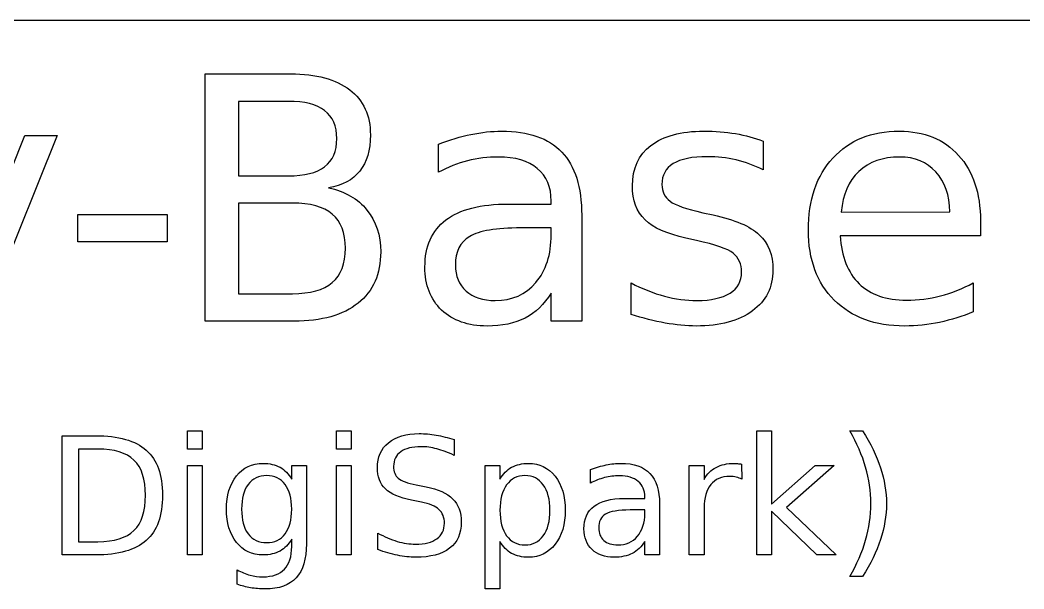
# Model space of a CAD drawing. Extents: x 9 to 461, y 6 to 31.
# Drawn here: x 81.01 to 101.88, y 18.67 to 30.5 of the extents above; entities that cross this region are included whole.
import ezdxf

# ---------------------------------------------------------------- set-up
doc = ezdxf.new("R2010")
doc.units = 0
doc.layers.get('0').update_dxf_attribs({"linetype": 'CONTINUOUS'})

msp = doc.modelspace()

# ---------------------------------------------------------------- linework, layer by layer
at = {"color": 7}
msp.add_line((13.675, 30.5), (153.675, 30.5), dxfattribs=at)
at = {"color": 3}
for p, q in [((84.858388, 29.38199), (86.636057, 29.38199)), ((84.858388, 24.238462), (84.858388, 29.38199)), ((85.554297, 28.810104), (85.554297, 27.259811)), ((86.584381, 28.810104), (85.554297, 28.810104)), ((79.900895, 25.079066), (81.106679, 28.096969)), ((81.778472, 28.096969), (80.083485, 23.880173)), ((81.106679, 28.096969), (81.778472, 28.096969)), ((96.454579, 27.983281), (96.454579, 27.383835)), ((96.454579, 27.983281), (96.454579, 27.983281)), ((89.709082, 27.335604), (89.709082, 27.921269)), ((85.554297, 27.259811), (86.584381, 27.259811)), ((92.051747, 26.674145), (92.051747, 26.736157)), ((85.554297, 26.694816), (85.554297, 24.810348)), ((86.670508, 26.694816), (85.554297, 26.694816)), ((91.162913, 26.674145), (92.051747, 26.674145)), ((98.080664, 26.50878), (100.340646, 26.512225)), ((82.20911, 26.453659), (84.066016, 26.453659)), ((82.20911, 25.888663), (82.20911, 26.453659)), ((84.066016, 26.453659), (84.066016, 25.888663)), ((92.685645, 26.439878), (92.685645, 24.238462)), ((92.685645, 26.439878), (92.685645, 26.439878)), ((95.200564, 26.495), (95.417605, 26.446769)), ((100.974544, 26.32619), (100.974544, 26.016132)), ((100.974544, 26.32619), (100.974544, 26.32619)), ((92.051747, 26.178051), (91.421295, 26.178051)), ((92.051747, 26.036802), (92.051747, 26.178051)), ((84.066016, 25.888663), (82.20911, 25.888663)), ((95.073096, 25.916226), (94.85261, 25.9679)), ((100.974544, 26.016132), (98.059993, 26.016132)), ((93.712283, 24.37971), (93.712283, 25.034278)), ((100.826405, 25.034277), (100.826405, 24.434831)), ((85.554297, 24.810348), (86.670508, 24.810348)), ((92.051747, 24.238462), (92.051747, 24.824129)), ((86.704959, 24.238462), (84.858388, 24.238462)), ((92.685645, 24.238462), (92.051747, 24.238462)), ((84.490792, 21.960986), (84.796195, 21.960986)), ((84.490792, 21.574253), (84.490792, 21.960986)), ((84.796195, 21.960986), (84.796195, 21.574253)), ((87.591292, 21.960986), (87.896695, 21.960986)), ((87.591292, 21.574253), (87.591292, 21.960986)), ((87.896695, 21.960986), (87.896695, 21.574253)), ((96.323484, 21.960986), (96.630547, 21.960986)), ((96.323484, 19.378342), (96.323484, 21.960986)), ((96.630547, 21.960986), (96.630547, 20.435632)), ((98.258807, 21.957666), (98.524374, 21.957666)), ((98.258807, 21.957666), (98.258807, 21.957666)), ((81.888231, 21.856418), (82.577046, 21.856418)), ((81.888231, 19.378342), (81.888231, 21.856418)), ((90.032853, 21.775088), (90.032853, 21.448108)), ((90.032855, 21.775087), (90.032853, 21.775088)), ((82.22351, 21.580892), (82.22351, 19.653868)), ((82.6285, 21.580892), (82.22351, 21.580892)), ((84.796195, 21.574253), (84.490792, 21.574253)), ((87.896695, 21.574253), (87.591292, 21.574253)), ((84.490792, 21.237314), (84.796195, 21.237314)), ((84.490792, 19.378342), (84.490792, 21.237314)), ((84.796195, 21.237314), (84.796195, 19.378342)), ((86.656827, 20.955145), (86.656827, 21.23731)), ((86.656827, 21.23731), (86.962229, 21.23731)), ((86.962229, 21.23731), (86.962229, 19.609053)), ((87.591292, 21.237314), (87.896695, 21.237314)), ((87.591292, 19.378342), (87.591292, 21.237314)), ((87.896695, 21.237314), (87.896695, 19.378342)), ((90.680176, 18.671268), (90.680176, 21.237314)), ((90.680176, 21.237314), (90.987238, 21.237314)), ((90.987238, 21.237314), (90.987238, 20.955149)), ((92.869448, 20.870508), (92.869448, 21.152674)), ((94.922615, 19.378349), (94.922615, 21.237321)), ((94.922615, 21.237321), (95.229677, 21.237321)), ((95.229677, 21.237321), (95.229677, 20.948517)), ((96.009781, 21.265516), (96.011442, 20.951829)), ((96.630547, 20.435632), (97.541775, 21.237314)), ((97.931828, 21.237314), (96.945908, 20.367581)), ((97.541775, 21.237314), (97.931828, 21.237314)), ((89.247771, 20.837299), (89.450266, 20.795799)), ((89.352338, 20.477126), (89.148183, 20.516966)), ((93.569882, 20.551818), (93.99811, 20.551818)), ((93.99811, 20.551818), (93.99811, 20.581698)), ((86.656827, 20.329405), (86.656827, 20.329405)), ((92.026271, 20.306168), (92.026271, 20.306168)), ((93.99811, 20.312804), (93.694367, 20.312807)), ((93.99811, 20.244754), (93.99811, 20.312804)), ((94.303512, 20.438967), (94.303512, 20.438952)), ((94.303512, 20.438952), (94.303512, 19.378342)), ((95.229677, 20.357629), (95.229677, 19.378349)), ((97.574971, 19.378342), (96.630547, 20.286251)), ((96.630547, 20.286251), (96.630547, 19.378342)), ((96.945908, 20.367581), (97.973323, 19.378342)), ((88.447749, 19.487884), (88.447749, 19.833122)), ((82.22351, 19.653868), (82.6285, 19.653868)), ((86.656827, 19.554276), (86.656827, 19.705318)), ((90.987238, 19.657188), (90.987238, 18.671268)), ((90.987238, 19.657188), (90.987238, 19.657188)), ((93.99811, 19.378342), (93.99811, 19.660507)), ((82.577046, 19.378342), (81.888231, 19.378342)), ((84.796195, 19.378342), (84.490792, 19.378342)), ((87.896695, 19.378342), (87.591292, 19.378342)), ((94.303512, 19.378342), (93.99811, 19.378342)), ((95.229677, 19.378349), (94.922615, 19.378349)), ((96.630547, 19.378342), (96.323484, 19.378342)), ((97.973323, 19.378342), (97.574971, 19.378342)), ((85.524845, 18.769198), (85.524845, 19.0663)), ((98.524374, 18.930197), (98.258807, 18.930197)), ((90.987238, 18.671268), (90.680176, 18.671268))]:
    msp.add_line(p, q, dxfattribs=at)
for points in [[(86.636057, 29.38199), (87.166602, 29.38199), (87.57542, 29.271747), (87.862511, 29.051261)], [(87.862511, 29.051261), (88.149602, 28.830775), (88.293148, 28.517271), (88.293148, 28.11075)], [(87.342302, 28.617179), (87.176937, 28.745796), (86.924297, 28.810104), (86.584381, 28.810104)], [(87.593794, 28.034958), (87.593794, 28.294488), (87.509963, 28.488562), (87.342302, 28.617179)], [(90.384321, 28.121085), (90.60251, 28.16702), (90.814958, 28.189987), (91.021664, 28.189987)], [(91.021664, 28.189987), (91.579769, 28.189987), (91.996626, 28.045293), (92.272233, 27.755905)], [(94.125695, 27.893709), (94.382928, 28.091227), (94.748108, 28.189987), (95.221235, 28.189987)], [(95.221235, 28.189987), (95.455502, 28.189987), (95.675988, 28.172761), (95.882693, 28.13831)], [(97.908409, 27.631881), (98.250622, 28.003952), (98.711116, 28.189987), (99.289892, 28.189987)], [(99.289892, 28.189987), (99.808953, 28.189987), (100.21892, 28.022326), (100.519791, 27.687003)], [(87.342302, 27.449291), (87.509963, 27.577908), (87.593794, 27.77313), (87.593794, 28.034958)], [(88.293148, 28.11075), (88.293148, 27.796098), (88.219653, 27.545754), (88.072662, 27.359719)], [(89.709082, 27.921269), (89.941052, 28.010842), (90.166132, 28.077447), (90.384321, 28.121085)], [(95.882693, 28.13831), (96.089399, 28.103859), (96.280028, 28.052183), (96.454579, 27.983281)], [(92.272233, 27.755905), (92.547841, 27.466517), (92.685645, 27.027841), (92.685645, 26.439878)], [(93.739844, 27.053105), (93.739844, 27.415989), (93.868461, 27.69619), (94.125695, 27.893709)], [(90.311974, 27.573315), (90.102972, 27.520491), (89.902008, 27.441253), (89.709082, 27.335604)], [(90.956207, 27.652552), (90.735721, 27.652552), (90.520977, 27.62614), (90.311974, 27.573315)], [(91.762359, 27.411396), (91.57173, 27.572167), (91.303013, 27.652552), (90.956207, 27.652552)], [(95.297027, 27.659442), (94.982375, 27.659442), (94.745812, 27.611211), (94.587337, 27.514748)], [(95.896474, 27.59054), (95.703549, 27.636475), (95.503733, 27.659442), (95.297027, 27.659442)], [(96.454579, 27.383835), (96.275434, 27.475704), (96.089399, 27.544606), (95.896474, 27.59054)], [(97.398535, 26.12982), (97.398535, 26.761421), (97.568493, 27.262108), (97.908409, 27.631881)], [(99.296782, 27.652552), (98.943086, 27.652552), (98.65944, 27.552644), (98.445844, 27.352829)], [(100.047813, 27.342493), (99.859481, 27.549199), (99.609137, 27.652552), (99.296782, 27.652552)], [(100.519791, 27.687003), (100.82296, 27.353977), (100.974544, 26.900373), (100.974544, 26.32619)], [(86.584381, 27.259811), (86.924297, 27.259811), (87.176937, 27.322971), (87.342302, 27.449291)], [(88.072662, 27.359719), (87.925671, 27.173684), (87.709779, 27.057699), (87.424984, 27.011764)], [(92.051747, 26.736157), (92.051747, 27.027842), (91.955284, 27.252921), (91.762359, 27.411396)], [(94.587337, 27.514748), (94.43116, 27.418286), (94.353071, 27.273592), (94.353071, 27.080666)], [(98.445844, 27.352829), (98.234545, 27.153013), (98.112818, 26.871664), (98.080664, 26.50878)], [(100.340646, 26.512225), (100.336053, 26.859032), (100.238442, 27.135788), (100.047813, 27.342493)], [(87.424984, 27.011764), (87.767197, 26.938269), (88.032469, 26.784388), (88.220801, 26.550121)], [(94.001671, 26.346861), (93.82712, 26.519116), (93.739844, 26.75453), (93.739844, 27.053105)], [(94.353071, 27.080666), (94.353071, 26.933675), (94.409341, 26.817691), (94.521881, 26.732712)], [(94.521881, 26.732712), (94.63442, 26.650029), (94.860648, 26.570792), (95.200564, 26.495)], [(87.500776, 26.463994), (87.321631, 26.617875), (87.044875, 26.694816), (86.670508, 26.694816)], [(88.220801, 26.550121), (88.41143, 26.318152), (88.506744, 26.027615), (88.506744, 25.678512)], [(89.860667, 26.343416), (90.152352, 26.563902), (90.586434, 26.674145), (91.162913, 26.674145)], [(87.772939, 25.754304), (87.772939, 26.075847), (87.682218, 26.31241), (87.500776, 26.463994)], [(89.426585, 25.361564), (89.426585, 25.795646), (89.571279, 26.12293), (89.860667, 26.343416)], [(94.85261, 25.9679), (94.459869, 26.050583), (94.176223, 26.176903), (94.001671, 26.346861)], [(95.417605, 26.446769), (95.867764, 26.350306), (96.18701, 26.213651), (96.375342, 26.036803)], [(91.421295, 26.178051), (90.909124, 26.178051), (90.554279, 26.119485), (90.35676, 26.002351)], [(97.93597, 24.67599), (97.57768, 25.034279), (97.398535, 25.518889), (97.398535, 26.12982)], [(90.35676, 26.002351), (90.159241, 25.885218), (90.060482, 25.685402), (90.060482, 25.402905)], [(91.731353, 25.04117), (91.944949, 25.291513), (92.051747, 25.623391), (92.051747, 26.036802)], [(95.834462, 25.650954), (95.719625, 25.742823), (95.465837, 25.831247), (95.073096, 25.916226)], [(96.375342, 26.036803), (96.565971, 25.862251), (96.661285, 25.617649), (96.661285, 25.302997)], [(98.059993, 26.016132), (98.087553, 25.579753), (98.218467, 25.246727), (98.452734, 25.017054)], [(87.500776, 25.04117), (87.682218, 25.197347), (87.772939, 25.435059), (87.772939, 25.754304)], [(88.506744, 25.678512), (88.506744, 25.219166), (88.350566, 24.864321), (88.038211, 24.613978)], [(96.010162, 25.254768), (96.010162, 25.427023), (95.951595, 25.559085), (95.834462, 25.650954)], [(89.774539, 24.469284), (89.54257, 24.692067), (89.426585, 24.989493), (89.426585, 25.361564)], [(90.060482, 25.402905), (90.060482, 25.177825), (90.133977, 24.99868), (90.280968, 24.86547)], [(95.769005, 24.820686), (95.929776, 24.924039), (96.010162, 25.068733), (96.010162, 25.254768)], [(96.661285, 25.302997), (96.661285, 24.944707), (96.518888, 24.661061), (96.234093, 24.452058)], [(86.670508, 24.810348), (87.044875, 24.810348), (87.321631, 24.887289), (87.500776, 25.04117)], [(90.280968, 24.86547), (90.430256, 24.734556), (90.632368, 24.669099), (90.887305, 24.669099)], [(90.887305, 24.669099), (91.238705, 24.669099), (91.520054, 24.793123), (91.731353, 25.04117)], [(93.712283, 25.034278), (93.94655, 24.912551), (94.177371, 24.820682), (94.404747, 24.758671)], [(98.452734, 25.017054), (98.689297, 24.789678), (99.01773, 24.67599), (99.438031, 24.67599)], [(100.144276, 24.76556), (100.373949, 24.825273), (100.601325, 24.914846), (100.826405, 25.034277)], [(92.051747, 24.824129), (91.907053, 24.589862), (91.72676, 24.416459), (91.510867, 24.303919)], [(94.404747, 24.758671), (94.632124, 24.698958), (94.857203, 24.669101), (95.079986, 24.669101)], [(95.079986, 24.669101), (95.378561, 24.669101), (95.608234, 24.719629), (95.769005, 24.820686)], [(99.400135, 24.138555), (98.784612, 24.138555), (98.296557, 24.3177), (97.93597, 24.67599)], [(99.438031, 24.67599), (99.681484, 24.67599), (99.916899, 24.705847), (100.144276, 24.76556)], [(88.038211, 24.613978), (87.725856, 24.363634), (87.281438, 24.238462), (86.704959, 24.238462)], [(90.718495, 24.138555), (90.323458, 24.138555), (90.008806, 24.248798), (89.774539, 24.469284)], [(96.234093, 24.452058), (95.951595, 24.243056), (95.562299, 24.138555), (95.066206, 24.138555)], [(100.826405, 24.434831), (100.599028, 24.338368), (100.36591, 24.264873), (100.12705, 24.214345)], [(91.510867, 24.303919), (91.294974, 24.193676), (91.03085, 24.138555), (90.718495, 24.138555)], [(94.418528, 24.200565), (94.195745, 24.239612), (93.96033, 24.299327), (93.712283, 24.37971)], [(100.12705, 24.214345), (99.88819, 24.163818), (99.645885, 24.138555), (99.400135, 24.138555)], [(95.066206, 24.138555), (94.8595, 24.138555), (94.643607, 24.159225), (94.418528, 24.200565)], [(98.587447, 21.202458), (98.515522, 21.451428), (98.405976, 21.703164), (98.258807, 21.957666)], [(98.524374, 21.957666), (98.690354, 21.696525), (98.814286, 21.440916), (98.896169, 21.19084)], [(82.577046, 21.856418), (83.057281, 21.856418), (83.409711, 21.756277), (83.634337, 21.555995)], [(88.43779, 21.194164), (88.43779, 21.413257), (88.514694, 21.585875), (88.668502, 21.71202)], [(88.668502, 21.71202), (88.823417, 21.838165), (89.036424, 21.901237), (89.307524, 21.901237)], [(89.307524, 21.901237), (89.42371, 21.901237), (89.542109, 21.890724), (89.66272, 21.869697)], [(89.66272, 21.869697), (89.783332, 21.84867), (89.90671, 21.817134), (90.032855, 21.775087)], [(83.378728, 21.348521), (83.220494, 21.503435), (82.970418, 21.580892), (82.6285, 21.580892)], [(83.634337, 21.555995), (83.858963, 21.35682), (83.971276, 21.044778), (83.971276, 20.61987)], [(88.922449, 21.522795), (88.823968, 21.451977), (88.774727, 21.351283), (88.774727, 21.220712)], [(89.345697, 21.629022), (89.16312, 21.629022), (89.022037, 21.593613), (88.922449, 21.522795)], [(89.672677, 21.584212), (89.559811, 21.614085), (89.450818, 21.629022), (89.345697, 21.629022)], [(90.032853, 21.448108), (89.905602, 21.508968), (89.785544, 21.554336), (89.672677, 21.584212)], [(83.617739, 20.61987), (83.617739, 20.951829), (83.538069, 21.194713), (83.378728, 21.348521)], [(85.509907, 21.021537), (85.64933, 21.195262), (85.833015, 21.282125), (86.06096, 21.282125)], [(86.06096, 21.282125), (86.19817, 21.282125), (86.316015, 21.255015), (86.414496, 21.200795)], [(86.414496, 21.200795), (86.512977, 21.146575), (86.593754, 21.064692), (86.656827, 20.955145)], [(88.60543, 20.750998), (88.49367, 20.857225), (88.43779, 21.004947), (88.43779, 21.194164)], [(88.774727, 21.220712), (88.774727, 21.111165), (88.80737, 21.028176), (88.872657, 20.971743)], [(90.987238, 20.955149), (91.051418, 21.065802), (91.132195, 21.147685), (91.229569, 21.200799)], [(91.229569, 21.200799), (91.32805, 21.255019), (91.445342, 21.282129), (91.581445, 21.282129)], [(91.581445, 21.282129), (91.807178, 21.282129), (91.990309, 21.1925), (92.130838, 21.013242)], [(92.869448, 21.152674), (92.981207, 21.195827), (93.089647, 21.227917), (93.194768, 21.248944)], [(93.194768, 21.248944), (93.299889, 21.271077), (93.402243, 21.282144), (93.50183, 21.282144)], [(93.50183, 21.282144), (93.770717, 21.282144), (93.971553, 21.212432), (94.104337, 21.073009)], [(95.229677, 20.948517), (95.293857, 21.061383), (95.3774, 21.144926), (95.480307, 21.199146)], [(95.480307, 21.199146), (95.583214, 21.254473), (95.708252, 21.282136), (95.855421, 21.282136)], [(95.855421, 21.282136), (95.876448, 21.282136), (95.899684, 21.280469), (95.925131, 21.277136)], [(95.925131, 21.277136), (95.950584, 21.274936), (95.978801, 21.271063), (96.009781, 21.265516)], [(98.696993, 20.445591), (98.696993, 20.7012), (98.660478, 20.953489), (98.587447, 21.202458)], [(98.896169, 21.19084), (98.979159, 20.940764), (99.020654, 20.692348), (99.020654, 20.445591)], [(85.300773, 20.329401), (85.300773, 20.6171), (85.370484, 20.847812), (85.509907, 21.021537)], [(86.135651, 21.02652), (85.971884, 21.02652), (85.84408, 20.965661), (85.752237, 20.843942)], [(86.519064, 20.843942), (86.428328, 20.965661), (86.300524, 21.02652), (86.135651, 21.02652)], [(88.872657, 20.971743), (88.93905, 20.916416), (89.064088, 20.871602), (89.247771, 20.837299)], [(91.506755, 21.02652), (91.345201, 21.02652), (91.21795, 20.962341), (91.125001, 20.833984)], [(91.886848, 20.833984), (91.795006, 20.962341), (91.668308, 21.02652), (91.506755, 21.02652)], [(92.130838, 21.013242), (92.272474, 20.833984), (92.343292, 20.598293), (92.343292, 20.306168)], [(93.159912, 20.985034), (93.059218, 20.959581), (92.962397, 20.921405), (92.869448, 20.870508)], [(93.470294, 21.023204), (93.364067, 21.023204), (93.260607, 21.010481), (93.159912, 20.985034)], [(93.858687, 20.907019), (93.766845, 20.984476), (93.637381, 21.023204), (93.470294, 21.023204)], [(93.99811, 20.581698), (93.99811, 20.722228), (93.951636, 20.830668), (93.858687, 20.907019)], [(94.104337, 21.073009), (94.23712, 20.933586), (94.303512, 20.722239), (94.303512, 20.438967)], [(95.765792, 21.009929), (95.593173, 21.009929), (95.46039, 20.953496), (95.367441, 20.84063)], [(95.898576, 20.994989), (95.858743, 21.004949), (95.814481, 21.009929), (95.765792, 21.009929)], [(96.011442, 20.951829), (95.977142, 20.971749), (95.93952, 20.986136), (95.898576, 20.994989)], [(85.752237, 20.843942), (85.661502, 20.722224), (85.616134, 20.550712), (85.616134, 20.329405)], [(86.656827, 20.329405), (86.656827, 20.550712), (86.610906, 20.722224), (86.519064, 20.843942)], [(89.148183, 20.516966), (88.898107, 20.566759), (88.717189, 20.64477), (88.60543, 20.750998)], [(89.450266, 20.795799), (89.700343, 20.748219), (89.88458, 20.664123), (90.002979, 20.54351)], [(91.125001, 20.833984), (91.033159, 20.706733), (90.987238, 20.530794), (90.987238, 20.306168)], [(92.026271, 20.306168), (92.026271, 20.530794), (91.979797, 20.706733), (91.886848, 20.833984)], [(95.367441, 20.84063), (95.275598, 20.72887), (95.229677, 20.56787), (95.229677, 20.357629)], [(83.378728, 19.88624), (83.538069, 20.041154), (83.617739, 20.285697), (83.617739, 20.61987)], [(83.971276, 20.61987), (83.971276, 20.192749), (83.85841, 19.879047), (83.632677, 19.678765)], [(89.719154, 20.322765), (89.645016, 20.39137), (89.522744, 20.442824), (89.352338, 20.477126)], [(90.002979, 20.54351), (90.122484, 20.424005), (90.182237, 20.263558), (90.182237, 20.062169)], [(92.942479, 20.392478), (93.083008, 20.498705), (93.292143, 20.551818), (93.569882, 20.551818)], [(85.509907, 19.638926), (85.370484, 19.812651), (85.300773, 20.04281), (85.300773, 20.329401)], [(85.616134, 20.329405), (85.616134, 20.109206), (85.661502, 19.938247), (85.752237, 19.816528)], [(86.519064, 19.816528), (86.610906, 19.938247), (86.656827, 20.109206), (86.656827, 20.329405)], [(89.83202, 20.03728), (89.83202, 20.158999), (89.794398, 20.25416), (89.719154, 20.322765)], [(90.987238, 20.306168), (90.987238, 20.081542), (91.033159, 19.90505), (91.125001, 19.776693)], [(91.886848, 19.776693), (91.979797, 19.90505), (92.026271, 20.081542), (92.026271, 20.306168)], [(92.343292, 20.306168), (92.343292, 20.014044), (92.272474, 19.778353), (92.130838, 19.599095)], [(92.733344, 19.919435), (92.733344, 20.12857), (92.803056, 20.286251), (92.942479, 20.392478)], [(93.694367, 20.312807), (93.44761, 20.312807), (93.276651, 20.28459), (93.18149, 20.228157)], [(93.843749, 19.765072), (93.946656, 19.885684), (93.99811, 20.045578), (93.99811, 20.244754)], [(98.587447, 19.685404), (98.660478, 19.936587), (98.696993, 20.189982), (98.696993, 20.445591)], [(99.020654, 20.445591), (99.020654, 20.197728), (98.979159, 19.948206), (98.896169, 19.697023)], [(89.675999, 19.715279), (89.780013, 19.790524), (89.83202, 19.897857), (89.83202, 20.03728)], [(90.182237, 20.062169), (90.182237, 19.822052), (90.10146, 19.640027), (89.939907, 19.516096)], [(93.18149, 20.228157), (93.086328, 20.171724), (93.038747, 20.075455), (93.038747, 19.939352)], [(82.6285, 19.653868), (82.970418, 19.653868), (83.220494, 19.731325), (83.378728, 19.88624)], [(88.447749, 19.833122), (88.583852, 19.756771), (88.717189, 19.699232), (88.84776, 19.660503)], [(92.900984, 19.489548), (92.789224, 19.596881), (92.733344, 19.740177), (92.733344, 19.919435)], [(93.038747, 19.939352), (93.038747, 19.830912), (93.074156, 19.744603), (93.144974, 19.680424)], [(83.632677, 19.678765), (83.406945, 19.478483), (83.055068, 19.378342), (82.577046, 19.378342)], [(86.06096, 19.378338), (85.833015, 19.378338), (85.64933, 19.465201), (85.509907, 19.638926)], [(85.752237, 19.816528), (85.84408, 19.694809), (85.971884, 19.63395), (86.135651, 19.63395)], [(86.135651, 19.63395), (86.300524, 19.63395), (86.428328, 19.694809), (86.519064, 19.816528)], [(86.656827, 19.705318), (86.593754, 19.595771), (86.512977, 19.513888), (86.414496, 19.459668)], [(88.84776, 19.660503), (88.978331, 19.621776), (89.106688, 19.602413), (89.232833, 19.602413)], [(89.232833, 19.602413), (89.424263, 19.602413), (89.571985, 19.640035), (89.675999, 19.715279)], [(91.229569, 19.409878), (91.132194, 19.464098), (91.051417, 19.546535), (90.987238, 19.657188)], [(91.125001, 19.776693), (91.21795, 19.649442), (91.345201, 19.585816), (91.506755, 19.585816)], [(91.506755, 19.585816), (91.668308, 19.585816), (91.795006, 19.649442), (91.886848, 19.776693)], [(93.144974, 19.680424), (93.216899, 19.617351), (93.314273, 19.585814), (93.437098, 19.585814)], [(93.437098, 19.585814), (93.606397, 19.585814), (93.741948, 19.645567), (93.843749, 19.765072)], [(93.99811, 19.660507), (93.928398, 19.547641), (93.841535, 19.464098), (93.737522, 19.409878)], [(98.258807, 18.930197), (98.405976, 19.183592), (98.515522, 19.435328), (98.587447, 19.685404)], [(98.896169, 19.697023), (98.814286, 19.44584), (98.690354, 19.190232), (98.524374, 18.930197)], [(86.414496, 19.459668), (86.316015, 19.405448), (86.19817, 19.378338), (86.06096, 19.378338)], [(86.507445, 19.081234), (86.607033, 19.185248), (86.656827, 19.342929), (86.656827, 19.554276)], [(86.962229, 19.609053), (86.962229, 19.292586), (86.891964, 19.057448), (86.751435, 18.90364)], [(88.857719, 19.370039), (88.726042, 19.396599), (88.589385, 19.435881), (88.447749, 19.487884)], [(89.939907, 19.516096), (89.77946, 19.392165), (89.543768, 19.330199), (89.232833, 19.330199)], [(91.581445, 19.330208), (91.445342, 19.330208), (91.32805, 19.356765), (91.229569, 19.409878)], [(92.130838, 19.599095), (91.990309, 19.419837), (91.807178, 19.330208), (91.581445, 19.330208)], [(93.355768, 19.330208), (93.165445, 19.330208), (93.01385, 19.383321), (92.900984, 19.489548)], [(93.737522, 19.409878), (93.633508, 19.356765), (93.506257, 19.330208), (93.355768, 19.330208)], [(89.232833, 19.330199), (89.115541, 19.330199), (88.990503, 19.343479), (88.857719, 19.370039)], [(85.524845, 19.0663), (85.614474, 19.017613), (85.702997, 18.981651), (85.790413, 18.958413)], [(86.05764, 18.923553), (86.257922, 18.923553), (86.407857, 18.976113), (86.507445, 19.081234)], [(85.790413, 18.958413), (85.877829, 18.935173), (85.966905, 18.923553), (86.05764, 18.923553)], [(86.751435, 18.90364), (86.610906, 18.748725), (86.395685, 18.671268), (86.105774, 18.671268)], [(85.802031, 18.696168), (85.70687, 18.711661), (85.614474, 18.736005), (85.524845, 18.769198)], [(86.105774, 18.671268), (85.998441, 18.671268), (85.897193, 18.679568), (85.802031, 18.696168)]]:
    msp.add_open_spline(points, degree=3, dxfattribs=at)

doc.saveas('drawing.dxf')
